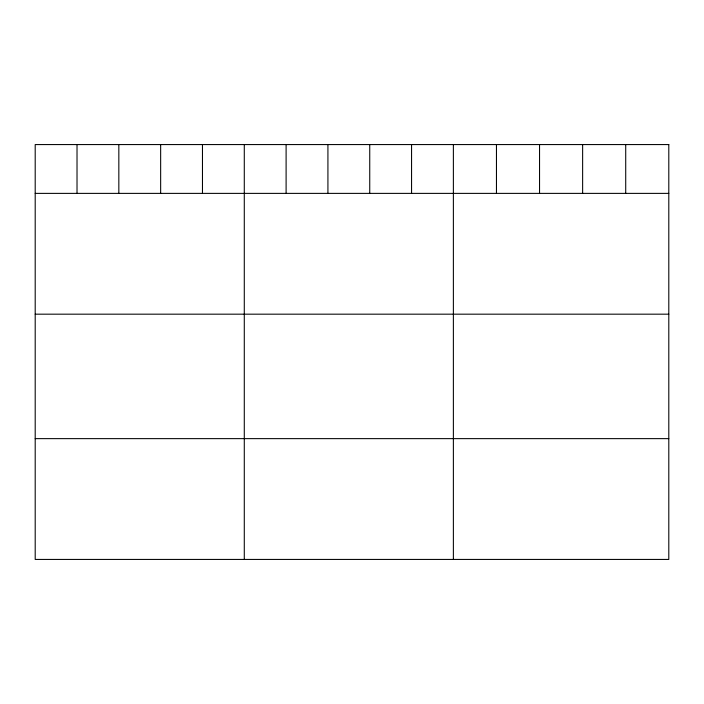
<?xml version="1.0" encoding="UTF-8"?>
<svg xmlns="http://www.w3.org/2000/svg" width="704" height="704" viewBox="0 0 704 704"><rect width="100%" height="100%" fill="white"/><g stroke="black" fill="none" stroke-linecap="round" stroke-linejoin="round"><path stroke-width="1.06" d="M35.2 193.38L668.8 193.38M35.2 314.178L668.8 314.178M35.2 438.636L668.8 438.636M625.715 144.566L625.715 193.38M582.63 144.566L582.63 193.38M539.546 144.566L539.546 193.38M496.461 144.566L496.461 193.38M453.376 144.566L453.376 559.434M411.558 144.566L411.558 193.38M369.741 144.566L369.741 193.38M327.923 144.566L327.923 193.38M286.106 144.566L286.106 193.38M244.288 144.566L244.288 559.434M202.47 144.566L202.47 193.38M160.653 144.566L160.653 193.38M118.835 144.566L118.835 193.38M77.018 144.566L77.018 193.38M668.8 144.566L35.2 144.566L35.2 559.434L668.8 559.434L668.8 144.566"/></g></svg>
